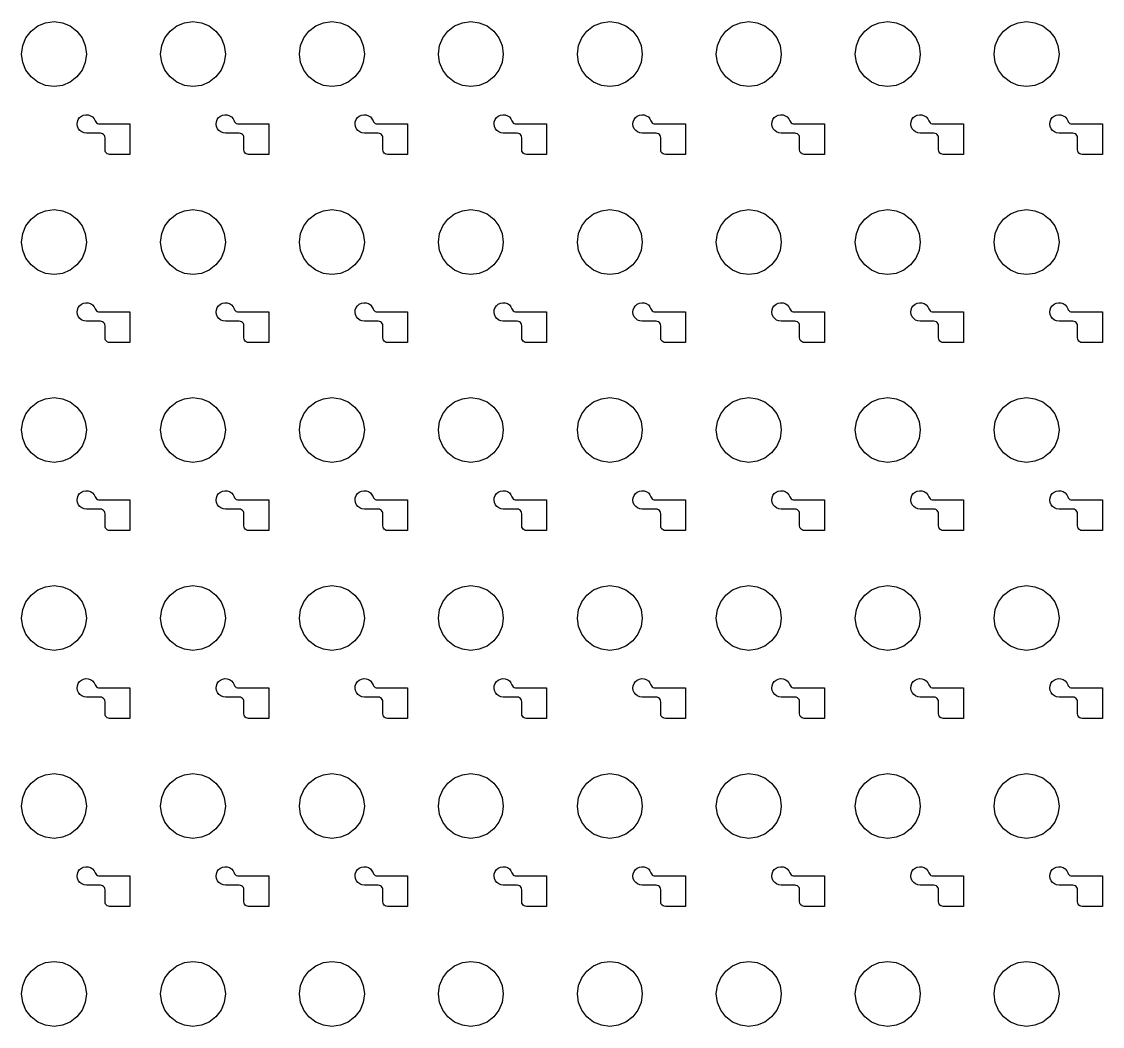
# Model space of a CAD drawing. Extents: x 11 to 212, y 11 to 212.
# Drawn here: x 79.91 to 93.63, y 97.89 to 110.65 of the extents above; entities that cross this region are included whole.
import ezdxf

# ---------------------------------------------------------------- set-up
doc = ezdxf.new("R2010")
doc.units = 0
doc.layers.add('C3', color=7, linetype='continuous')

msp = doc.modelspace()

# ---------------------------------------------------------------- linework, layer by layer
at = {"layer": 'C3'}
for points in [[(80.729, 110.241), (80.715, 110.135), (80.674, 110.035), (80.609, 109.95), (80.524, 109.885), (80.424, 109.843), (80.318, 109.829), (80.211, 109.843), (80.112, 109.885), (80.026, 109.95), (79.961, 110.035), (79.92, 110.135), (79.906, 110.241), (79.92, 110.348), (79.961, 110.447), (80.026, 110.532), (80.112, 110.598), (80.211, 110.639), (80.318, 110.653), (80.424, 110.639), (80.524, 110.598), (80.609, 110.532), (80.674, 110.447), (80.715, 110.348)], [(82.494, 110.241), (82.48, 110.135), (82.439, 110.035), (82.374, 109.95), (82.288, 109.885), (82.189, 109.843), (82.082, 109.829), (81.976, 109.843), (81.876, 109.885), (81.791, 109.95), (81.726, 110.035), (81.685, 110.135), (81.671, 110.241), (81.685, 110.348), (81.726, 110.447), (81.791, 110.532), (81.876, 110.598), (81.976, 110.639), (82.082, 110.653), (82.189, 110.639), (82.288, 110.598), (82.374, 110.532), (82.439, 110.447), (82.48, 110.348)], [(84.259, 110.241), (84.245, 110.135), (84.204, 110.035), (84.138, 109.95), (84.053, 109.885), (83.954, 109.843), (83.847, 109.829), (83.74, 109.843), (83.641, 109.885), (83.556, 109.95), (83.49, 110.035), (83.449, 110.135), (83.435, 110.241), (83.449, 110.348), (83.49, 110.447), (83.556, 110.532), (83.641, 110.598), (83.74, 110.639), (83.847, 110.653), (83.954, 110.639), (84.053, 110.598), (84.138, 110.532), (84.204, 110.447), (84.245, 110.348)], [(86.024, 110.241), (86.009, 110.135), (85.968, 110.035), (85.903, 109.95), (85.818, 109.885), (85.718, 109.843), (85.612, 109.829), (85.505, 109.843), (85.406, 109.885), (85.321, 109.95), (85.255, 110.035), (85.214, 110.135), (85.2, 110.241), (85.214, 110.348), (85.255, 110.447), (85.321, 110.532), (85.406, 110.598), (85.505, 110.639), (85.612, 110.653), (85.718, 110.639), (85.818, 110.598), (85.903, 110.532), (85.968, 110.447), (86.009, 110.348)], [(87.788, 110.241), (87.774, 110.135), (87.733, 110.035), (87.668, 109.95), (87.582, 109.885), (87.483, 109.843), (87.376, 109.829), (87.27, 109.843), (87.171, 109.885), (87.085, 109.95), (87.02, 110.035), (86.979, 110.135), (86.965, 110.241), (86.979, 110.348), (87.02, 110.447), (87.085, 110.532), (87.171, 110.598), (87.27, 110.639), (87.376, 110.653), (87.483, 110.639), (87.582, 110.598), (87.668, 110.532), (87.733, 110.447), (87.774, 110.348)], [(89.553, 110.241), (89.539, 110.135), (89.498, 110.035), (89.432, 109.95), (89.347, 109.885), (89.248, 109.843), (89.141, 109.829), (89.035, 109.843), (88.935, 109.885), (88.85, 109.95), (88.785, 110.035), (88.743, 110.135), (88.729, 110.241), (88.743, 110.348), (88.785, 110.447), (88.85, 110.532), (88.935, 110.598), (89.035, 110.639), (89.141, 110.653), (89.248, 110.639), (89.347, 110.598), (89.432, 110.532), (89.498, 110.447), (89.539, 110.348)], [(91.318, 110.241), (91.304, 110.135), (91.262, 110.035), (91.197, 109.95), (91.112, 109.885), (91.012, 109.843), (90.906, 109.829), (90.799, 109.843), (90.7, 109.885), (90.615, 109.95), (90.549, 110.035), (90.508, 110.135), (90.494, 110.241), (90.508, 110.348), (90.549, 110.447), (90.615, 110.532), (90.7, 110.598), (90.799, 110.639), (90.906, 110.653), (91.012, 110.639), (91.112, 110.598), (91.197, 110.532), (91.262, 110.447), (91.304, 110.348)], [(93.082, 110.241), (93.068, 110.135), (93.027, 110.035), (92.962, 109.95), (92.876, 109.885), (92.777, 109.843), (92.671, 109.829), (92.564, 109.843), (92.465, 109.885), (92.379, 109.95), (92.314, 110.035), (92.273, 110.135), (92.259, 110.241), (92.273, 110.348), (92.314, 110.447), (92.379, 110.532), (92.465, 110.598), (92.564, 110.639), (92.671, 110.653), (92.777, 110.639), (92.876, 110.598), (92.962, 110.532), (93.027, 110.447), (93.068, 110.348)], [(81.024, 108.965), (81.008, 108.967), (80.994, 108.973), (80.982, 108.982), (80.973, 108.994), (80.967, 109.008), (80.965, 109.024), (80.965, 109.176), (80.963, 109.192), (80.957, 109.206), (80.947, 109.218), (80.935, 109.227), (80.921, 109.233), (80.906, 109.235), (80.729, 109.235), (80.699, 109.239), (80.672, 109.251), (80.647, 109.269), (80.629, 109.292), (80.617, 109.32), (80.612, 109.35), (80.615, 109.38), (80.625, 109.408), (80.643, 109.433), (80.666, 109.452), (80.693, 109.465), (80.723, 109.47), (80.753, 109.468), (80.782, 109.458), (80.807, 109.442), (80.827, 109.419), (80.84, 109.392), (80.847, 109.379), (80.856, 109.368), (80.868, 109.36), (80.881, 109.355), (80.896, 109.353), (81.28, 109.353), (81.28, 108.965)], [(82.788, 108.965), (82.773, 108.967), (82.759, 108.973), (82.747, 108.982), (82.737, 108.994), (82.731, 109.008), (82.729, 109.024), (82.729, 109.176), (82.727, 109.192), (82.722, 109.206), (82.712, 109.218), (82.7, 109.227), (82.686, 109.233), (82.671, 109.235), (82.494, 109.235), (82.464, 109.239), (82.436, 109.251), (82.412, 109.269), (82.393, 109.292), (82.381, 109.32), (82.377, 109.35), (82.38, 109.38), (82.39, 109.408), (82.408, 109.433), (82.431, 109.452), (82.458, 109.465), (82.488, 109.47), (82.518, 109.468), (82.546, 109.458), (82.571, 109.442), (82.591, 109.419), (82.605, 109.392), (82.611, 109.379), (82.621, 109.368), (82.633, 109.36), (82.646, 109.355), (82.66, 109.353), (83.045, 109.353), (83.045, 108.965)], [(84.553, 108.965), (84.538, 108.967), (84.524, 108.973), (84.511, 108.982), (84.502, 108.994), (84.496, 109.008), (84.494, 109.024), (84.494, 109.176), (84.492, 109.192), (84.486, 109.206), (84.477, 109.218), (84.465, 109.227), (84.451, 109.233), (84.435, 109.235), (84.259, 109.235), (84.229, 109.239), (84.201, 109.251), (84.177, 109.269), (84.158, 109.292), (84.146, 109.32), (84.141, 109.35), (84.144, 109.38), (84.155, 109.408), (84.172, 109.433), (84.195, 109.452), (84.223, 109.465), (84.252, 109.47), (84.282, 109.468), (84.311, 109.458), (84.336, 109.442), (84.356, 109.419), (84.37, 109.392), (84.376, 109.379), (84.386, 109.368), (84.397, 109.36), (84.411, 109.355), (84.425, 109.353), (84.809, 109.353), (84.809, 108.965)], [(86.318, 108.965), (86.302, 108.967), (86.288, 108.973), (86.276, 108.982), (86.267, 108.994), (86.261, 109.008), (86.259, 109.024), (86.259, 109.176), (86.257, 109.192), (86.251, 109.206), (86.242, 109.218), (86.229, 109.227), (86.215, 109.233), (86.2, 109.235), (86.024, 109.235), (85.994, 109.239), (85.966, 109.251), (85.941, 109.269), (85.923, 109.292), (85.911, 109.32), (85.906, 109.35), (85.909, 109.38), (85.92, 109.408), (85.937, 109.433), (85.96, 109.452), (85.987, 109.465), (86.017, 109.47), (86.047, 109.468), (86.076, 109.458), (86.101, 109.442), (86.121, 109.419), (86.134, 109.392), (86.141, 109.379), (86.15, 109.368), (86.162, 109.36), (86.176, 109.355), (86.19, 109.353), (86.574, 109.353), (86.574, 108.965)], [(88.082, 108.965), (88.067, 108.967), (88.053, 108.973), (88.041, 108.982), (88.031, 108.994), (88.026, 109.008), (88.024, 109.024), (88.024, 109.176), (88.022, 109.192), (88.016, 109.206), (88.006, 109.218), (87.994, 109.227), (87.98, 109.233), (87.965, 109.235), (87.788, 109.235), (87.758, 109.239), (87.73, 109.251), (87.706, 109.269), (87.687, 109.292), (87.675, 109.32), (87.671, 109.35), (87.674, 109.38), (87.684, 109.408), (87.702, 109.433), (87.725, 109.452), (87.752, 109.465), (87.782, 109.47), (87.812, 109.468), (87.84, 109.458), (87.866, 109.442), (87.886, 109.419), (87.899, 109.392), (87.906, 109.379), (87.915, 109.368), (87.927, 109.36), (87.94, 109.355), (87.955, 109.353), (88.339, 109.353), (88.339, 108.965)], [(89.847, 108.965), (89.832, 108.967), (89.818, 108.973), (89.805, 108.982), (89.796, 108.994), (89.79, 109.008), (89.788, 109.024), (89.788, 109.176), (89.786, 109.192), (89.78, 109.206), (89.771, 109.218), (89.759, 109.227), (89.745, 109.233), (89.729, 109.235), (89.553, 109.235), (89.523, 109.239), (89.495, 109.251), (89.471, 109.269), (89.452, 109.292), (89.44, 109.32), (89.435, 109.35), (89.438, 109.38), (89.449, 109.408), (89.466, 109.433), (89.49, 109.452), (89.517, 109.465), (89.546, 109.47), (89.577, 109.468), (89.605, 109.458), (89.63, 109.442), (89.65, 109.419), (89.664, 109.392), (89.67, 109.379), (89.68, 109.368), (89.692, 109.36), (89.705, 109.355), (89.719, 109.353), (90.104, 109.353), (90.104, 108.965)], [(91.612, 108.965), (91.597, 108.967), (91.582, 108.973), (91.57, 108.982), (91.561, 108.994), (91.555, 109.008), (91.553, 109.024), (91.553, 109.176), (91.551, 109.192), (91.545, 109.206), (91.536, 109.218), (91.524, 109.227), (91.509, 109.233), (91.494, 109.235), (91.318, 109.235), (91.288, 109.239), (91.26, 109.251), (91.236, 109.269), (91.217, 109.292), (91.205, 109.32), (91.2, 109.35), (91.203, 109.38), (91.214, 109.408), (91.231, 109.433), (91.254, 109.452), (91.282, 109.465), (91.311, 109.47), (91.341, 109.468), (91.37, 109.458), (91.395, 109.442), (91.415, 109.419), (91.429, 109.392), (91.435, 109.379), (91.444, 109.368), (91.456, 109.36), (91.47, 109.355), (91.484, 109.353), (91.868, 109.353), (91.868, 108.965)], [(93.376, 108.965), (93.361, 108.967), (93.347, 108.973), (93.335, 108.982), (93.326, 108.994), (93.32, 109.008), (93.318, 109.024), (93.318, 109.176), (93.316, 109.192), (93.31, 109.206), (93.3, 109.218), (93.288, 109.227), (93.274, 109.233), (93.259, 109.235), (93.082, 109.235), (93.052, 109.239), (93.024, 109.251), (93, 109.269), (92.982, 109.292), (92.969, 109.32), (92.965, 109.35), (92.968, 109.38), (92.978, 109.408), (92.996, 109.433), (93.019, 109.452), (93.046, 109.465), (93.076, 109.47), (93.106, 109.468), (93.135, 109.458), (93.16, 109.442), (93.18, 109.419), (93.193, 109.392), (93.2, 109.379), (93.209, 109.368), (93.221, 109.36), (93.234, 109.355), (93.249, 109.353), (93.633, 109.353), (93.633, 108.965)], [(80.729, 107.853), (80.715, 107.746), (80.674, 107.647), (80.609, 107.562), (80.524, 107.496), (80.424, 107.455), (80.318, 107.441), (80.211, 107.455), (80.112, 107.496), (80.026, 107.562), (79.961, 107.647), (79.92, 107.746), (79.906, 107.853), (79.92, 107.96), (79.961, 108.059), (80.026, 108.144), (80.112, 108.21), (80.211, 108.251), (80.318, 108.265), (80.424, 108.251), (80.524, 108.21), (80.609, 108.144), (80.674, 108.059), (80.715, 107.96)], [(82.494, 107.853), (82.48, 107.746), (82.439, 107.647), (82.374, 107.562), (82.288, 107.496), (82.189, 107.455), (82.082, 107.441), (81.976, 107.455), (81.876, 107.496), (81.791, 107.562), (81.726, 107.647), (81.685, 107.746), (81.671, 107.853), (81.685, 107.96), (81.726, 108.059), (81.791, 108.144), (81.876, 108.21), (81.976, 108.251), (82.082, 108.265), (82.189, 108.251), (82.288, 108.21), (82.374, 108.144), (82.439, 108.059), (82.48, 107.96)], [(84.259, 107.853), (84.245, 107.746), (84.204, 107.647), (84.138, 107.562), (84.053, 107.496), (83.954, 107.455), (83.847, 107.441), (83.74, 107.455), (83.641, 107.496), (83.556, 107.562), (83.49, 107.647), (83.449, 107.746), (83.435, 107.853), (83.449, 107.96), (83.49, 108.059), (83.556, 108.144), (83.641, 108.21), (83.74, 108.251), (83.847, 108.265), (83.954, 108.251), (84.053, 108.21), (84.138, 108.144), (84.204, 108.059), (84.245, 107.96)], [(86.024, 107.853), (86.009, 107.746), (85.968, 107.647), (85.903, 107.562), (85.818, 107.496), (85.718, 107.455), (85.612, 107.441), (85.505, 107.455), (85.406, 107.496), (85.321, 107.562), (85.255, 107.647), (85.214, 107.746), (85.2, 107.853), (85.214, 107.96), (85.255, 108.059), (85.321, 108.144), (85.406, 108.21), (85.505, 108.251), (85.612, 108.265), (85.718, 108.251), (85.818, 108.21), (85.903, 108.144), (85.968, 108.059), (86.009, 107.96)], [(87.788, 107.853), (87.774, 107.746), (87.733, 107.647), (87.668, 107.562), (87.582, 107.496), (87.483, 107.455), (87.376, 107.441), (87.27, 107.455), (87.171, 107.496), (87.085, 107.562), (87.02, 107.647), (86.979, 107.746), (86.965, 107.853), (86.979, 107.96), (87.02, 108.059), (87.085, 108.144), (87.171, 108.21), (87.27, 108.251), (87.376, 108.265), (87.483, 108.251), (87.582, 108.21), (87.668, 108.144), (87.733, 108.059), (87.774, 107.96)], [(89.553, 107.853), (89.539, 107.746), (89.498, 107.647), (89.432, 107.562), (89.347, 107.496), (89.248, 107.455), (89.141, 107.441), (89.035, 107.455), (88.935, 107.496), (88.85, 107.562), (88.785, 107.647), (88.743, 107.746), (88.729, 107.853), (88.743, 107.96), (88.785, 108.059), (88.85, 108.144), (88.935, 108.21), (89.035, 108.251), (89.141, 108.265), (89.248, 108.251), (89.347, 108.21), (89.432, 108.144), (89.498, 108.059), (89.539, 107.96)], [(91.318, 107.853), (91.304, 107.746), (91.262, 107.647), (91.197, 107.562), (91.112, 107.496), (91.012, 107.455), (90.906, 107.441), (90.799, 107.455), (90.7, 107.496), (90.615, 107.562), (90.549, 107.647), (90.508, 107.746), (90.494, 107.853), (90.508, 107.96), (90.549, 108.059), (90.615, 108.144), (90.7, 108.21), (90.799, 108.251), (90.906, 108.265), (91.012, 108.251), (91.112, 108.21), (91.197, 108.144), (91.262, 108.059), (91.304, 107.96)], [(93.082, 107.853), (93.068, 107.746), (93.027, 107.647), (92.962, 107.562), (92.876, 107.496), (92.777, 107.455), (92.671, 107.441), (92.564, 107.455), (92.465, 107.496), (92.379, 107.562), (92.314, 107.647), (92.273, 107.746), (92.259, 107.853), (92.273, 107.96), (92.314, 108.059), (92.379, 108.144), (92.465, 108.21), (92.564, 108.251), (92.671, 108.265), (92.777, 108.251), (92.876, 108.21), (92.962, 108.144), (93.027, 108.059), (93.068, 107.96)], [(81.024, 106.576), (81.008, 106.578), (80.994, 106.584), (80.982, 106.594), (80.973, 106.606), (80.967, 106.62), (80.965, 106.635), (80.965, 106.788), (80.963, 106.803), (80.957, 106.818), (80.947, 106.83), (80.935, 106.839), (80.921, 106.845), (80.906, 106.847), (80.729, 106.847), (80.699, 106.851), (80.672, 106.862), (80.647, 106.88), (80.629, 106.904), (80.617, 106.932), (80.612, 106.961), (80.615, 106.991), (80.625, 107.02), (80.643, 107.044), (80.666, 107.064), (80.693, 107.077), (80.723, 107.082), (80.753, 107.08), (80.782, 107.07), (80.807, 107.053), (80.827, 107.031), (80.84, 107.004), (80.847, 106.991), (80.856, 106.98), (80.868, 106.972), (80.881, 106.966), (80.896, 106.965), (81.28, 106.965), (81.28, 106.576)], [(82.788, 106.576), (82.773, 106.578), (82.759, 106.584), (82.747, 106.594), (82.737, 106.606), (82.731, 106.62), (82.729, 106.635), (82.729, 106.788), (82.727, 106.803), (82.722, 106.818), (82.712, 106.83), (82.7, 106.839), (82.686, 106.845), (82.671, 106.847), (82.494, 106.847), (82.464, 106.851), (82.436, 106.862), (82.412, 106.88), (82.393, 106.904), (82.381, 106.932), (82.377, 106.961), (82.38, 106.991), (82.39, 107.02), (82.408, 107.044), (82.431, 107.064), (82.458, 107.077), (82.488, 107.082), (82.518, 107.08), (82.546, 107.07), (82.571, 107.053), (82.591, 107.031), (82.605, 107.004), (82.611, 106.991), (82.621, 106.98), (82.633, 106.972), (82.646, 106.966), (82.66, 106.965), (83.045, 106.965), (83.045, 106.576)], [(84.553, 106.576), (84.538, 106.578), (84.524, 106.584), (84.511, 106.594), (84.502, 106.606), (84.496, 106.62), (84.494, 106.635), (84.494, 106.788), (84.492, 106.803), (84.486, 106.818), (84.477, 106.83), (84.465, 106.839), (84.451, 106.845), (84.435, 106.847), (84.259, 106.847), (84.229, 106.851), (84.201, 106.862), (84.177, 106.88), (84.158, 106.904), (84.146, 106.932), (84.141, 106.961), (84.144, 106.991), (84.155, 107.02), (84.172, 107.044), (84.195, 107.064), (84.223, 107.077), (84.252, 107.082), (84.282, 107.08), (84.311, 107.07), (84.336, 107.053), (84.356, 107.031), (84.37, 107.004), (84.376, 106.991), (84.386, 106.98), (84.397, 106.972), (84.411, 106.966), (84.425, 106.965), (84.809, 106.965), (84.809, 106.576)], [(86.318, 106.576), (86.302, 106.578), (86.288, 106.584), (86.276, 106.594), (86.267, 106.606), (86.261, 106.62), (86.259, 106.635), (86.259, 106.788), (86.257, 106.803), (86.251, 106.818), (86.242, 106.83), (86.229, 106.839), (86.215, 106.845), (86.2, 106.847), (86.024, 106.847), (85.994, 106.851), (85.966, 106.862), (85.941, 106.88), (85.923, 106.904), (85.911, 106.932), (85.906, 106.961), (85.909, 106.991), (85.92, 107.02), (85.937, 107.044), (85.96, 107.064), (85.987, 107.077), (86.017, 107.082), (86.047, 107.08), (86.076, 107.07), (86.101, 107.053), (86.121, 107.031), (86.134, 107.004), (86.141, 106.991), (86.15, 106.98), (86.162, 106.972), (86.176, 106.966), (86.19, 106.965), (86.574, 106.965), (86.574, 106.576)], [(88.082, 106.576), (88.067, 106.578), (88.053, 106.584), (88.041, 106.594), (88.031, 106.606), (88.026, 106.62), (88.024, 106.635), (88.024, 106.788), (88.022, 106.803), (88.016, 106.818), (88.006, 106.83), (87.994, 106.839), (87.98, 106.845), (87.965, 106.847), (87.788, 106.847), (87.758, 106.851), (87.73, 106.862), (87.706, 106.88), (87.687, 106.904), (87.675, 106.932), (87.671, 106.961), (87.674, 106.991), (87.684, 107.02), (87.702, 107.044), (87.725, 107.064), (87.752, 107.077), (87.782, 107.082), (87.812, 107.08), (87.84, 107.07), (87.866, 107.053), (87.886, 107.031), (87.899, 107.004), (87.906, 106.991), (87.915, 106.98), (87.927, 106.972), (87.94, 106.966), (87.955, 106.965), (88.339, 106.965), (88.339, 106.576)], [(89.847, 106.576), (89.832, 106.578), (89.818, 106.584), (89.805, 106.594), (89.796, 106.606), (89.79, 106.62), (89.788, 106.635), (89.788, 106.788), (89.786, 106.803), (89.78, 106.818), (89.771, 106.83), (89.759, 106.839), (89.745, 106.845), (89.729, 106.847), (89.553, 106.847), (89.523, 106.851), (89.495, 106.862), (89.471, 106.88), (89.452, 106.904), (89.44, 106.932), (89.435, 106.961), (89.438, 106.991), (89.449, 107.02), (89.466, 107.044), (89.49, 107.064), (89.517, 107.077), (89.546, 107.082), (89.577, 107.08), (89.605, 107.07), (89.63, 107.053), (89.65, 107.031), (89.664, 107.004), (89.67, 106.991), (89.68, 106.98), (89.692, 106.972), (89.705, 106.966), (89.719, 106.965), (90.104, 106.965), (90.104, 106.576)], [(91.612, 106.576), (91.597, 106.578), (91.582, 106.584), (91.57, 106.594), (91.561, 106.606), (91.555, 106.62), (91.553, 106.635), (91.553, 106.788), (91.551, 106.803), (91.545, 106.818), (91.536, 106.83), (91.524, 106.839), (91.509, 106.845), (91.494, 106.847), (91.318, 106.847), (91.288, 106.851), (91.26, 106.862), (91.236, 106.88), (91.217, 106.904), (91.205, 106.932), (91.2, 106.961), (91.203, 106.991), (91.214, 107.02), (91.231, 107.044), (91.254, 107.064), (91.282, 107.077), (91.311, 107.082), (91.341, 107.08), (91.37, 107.07), (91.395, 107.053), (91.415, 107.031), (91.429, 107.004), (91.435, 106.991), (91.444, 106.98), (91.456, 106.972), (91.47, 106.966), (91.484, 106.965), (91.868, 106.965), (91.868, 106.576)], [(93.376, 106.576), (93.361, 106.578), (93.347, 106.584), (93.335, 106.594), (93.326, 106.606), (93.32, 106.62), (93.318, 106.635), (93.318, 106.788), (93.316, 106.803), (93.31, 106.818), (93.3, 106.83), (93.288, 106.839), (93.274, 106.845), (93.259, 106.847), (93.082, 106.847), (93.052, 106.851), (93.024, 106.862), (93, 106.88), (92.982, 106.904), (92.969, 106.932), (92.965, 106.961), (92.968, 106.991), (92.978, 107.02), (92.996, 107.044), (93.019, 107.064), (93.046, 107.077), (93.076, 107.082), (93.106, 107.08), (93.135, 107.07), (93.16, 107.053), (93.18, 107.031), (93.193, 107.004), (93.2, 106.991), (93.209, 106.98), (93.221, 106.972), (93.234, 106.966), (93.249, 106.965), (93.633, 106.965), (93.633, 106.576)], [(80.729, 105.465), (80.715, 105.358), (80.674, 105.259), (80.609, 105.174), (80.524, 105.108), (80.424, 105.067), (80.318, 105.053), (80.211, 105.067), (80.112, 105.108), (80.026, 105.174), (79.961, 105.259), (79.92, 105.358), (79.906, 105.465), (79.92, 105.571), (79.961, 105.671), (80.026, 105.756), (80.112, 105.821), (80.211, 105.862), (80.318, 105.876), (80.424, 105.862), (80.524, 105.821), (80.609, 105.756), (80.674, 105.671), (80.715, 105.571)], [(82.494, 105.465), (82.48, 105.358), (82.439, 105.259), (82.374, 105.174), (82.288, 105.108), (82.189, 105.067), (82.082, 105.053), (81.976, 105.067), (81.876, 105.108), (81.791, 105.174), (81.726, 105.259), (81.685, 105.358), (81.671, 105.465), (81.685, 105.571), (81.726, 105.671), (81.791, 105.756), (81.876, 105.821), (81.976, 105.862), (82.082, 105.876), (82.189, 105.862), (82.288, 105.821), (82.374, 105.756), (82.439, 105.671), (82.48, 105.571)], [(84.259, 105.465), (84.245, 105.358), (84.204, 105.259), (84.138, 105.174), (84.053, 105.108), (83.954, 105.067), (83.847, 105.053), (83.74, 105.067), (83.641, 105.108), (83.556, 105.174), (83.49, 105.259), (83.449, 105.358), (83.435, 105.465), (83.449, 105.571), (83.49, 105.671), (83.556, 105.756), (83.641, 105.821), (83.74, 105.862), (83.847, 105.876), (83.954, 105.862), (84.053, 105.821), (84.138, 105.756), (84.204, 105.671), (84.245, 105.571)], [(86.024, 105.465), (86.009, 105.358), (85.968, 105.259), (85.903, 105.174), (85.818, 105.108), (85.718, 105.067), (85.612, 105.053), (85.505, 105.067), (85.406, 105.108), (85.321, 105.174), (85.255, 105.259), (85.214, 105.358), (85.2, 105.465), (85.214, 105.571), (85.255, 105.671), (85.321, 105.756), (85.406, 105.821), (85.505, 105.862), (85.612, 105.876), (85.718, 105.862), (85.818, 105.821), (85.903, 105.756), (85.968, 105.671), (86.009, 105.571)], [(87.788, 105.465), (87.774, 105.358), (87.733, 105.259), (87.668, 105.174), (87.582, 105.108), (87.483, 105.067), (87.376, 105.053), (87.27, 105.067), (87.171, 105.108), (87.085, 105.174), (87.02, 105.259), (86.979, 105.358), (86.965, 105.465), (86.979, 105.571), (87.02, 105.671), (87.085, 105.756), (87.171, 105.821), (87.27, 105.862), (87.376, 105.876), (87.483, 105.862), (87.582, 105.821), (87.668, 105.756), (87.733, 105.671), (87.774, 105.571)], [(89.553, 105.465), (89.539, 105.358), (89.498, 105.259), (89.432, 105.174), (89.347, 105.108), (89.248, 105.067), (89.141, 105.053), (89.035, 105.067), (88.935, 105.108), (88.85, 105.174), (88.785, 105.259), (88.743, 105.358), (88.729, 105.465), (88.743, 105.571), (88.785, 105.671), (88.85, 105.756), (88.935, 105.821), (89.035, 105.862), (89.141, 105.876), (89.248, 105.862), (89.347, 105.821), (89.432, 105.756), (89.498, 105.671), (89.539, 105.571)], [(91.318, 105.465), (91.304, 105.358), (91.262, 105.259), (91.197, 105.174), (91.112, 105.108), (91.012, 105.067), (90.906, 105.053), (90.799, 105.067), (90.7, 105.108), (90.615, 105.174), (90.549, 105.259), (90.508, 105.358), (90.494, 105.465), (90.508, 105.571), (90.549, 105.671), (90.615, 105.756), (90.7, 105.821), (90.799, 105.862), (90.906, 105.876), (91.012, 105.862), (91.112, 105.821), (91.197, 105.756), (91.262, 105.671), (91.304, 105.571)], [(93.082, 105.465), (93.068, 105.358), (93.027, 105.259), (92.962, 105.174), (92.876, 105.108), (92.777, 105.067), (92.671, 105.053), (92.564, 105.067), (92.465, 105.108), (92.379, 105.174), (92.314, 105.259), (92.273, 105.358), (92.259, 105.465), (92.273, 105.571), (92.314, 105.671), (92.379, 105.756), (92.465, 105.821), (92.564, 105.862), (92.671, 105.876), (92.777, 105.862), (92.876, 105.821), (92.962, 105.756), (93.027, 105.671), (93.068, 105.571)], [(81.024, 104.188), (81.008, 104.19), (80.994, 104.196), (80.982, 104.205), (80.973, 104.218), (80.967, 104.232), (80.965, 104.247), (80.965, 104.4), (80.963, 104.415), (80.957, 104.429), (80.947, 104.442), (80.935, 104.451), (80.921, 104.457), (80.906, 104.459), (80.729, 104.459), (80.699, 104.463), (80.672, 104.474), (80.647, 104.492), (80.629, 104.516), (80.617, 104.543), (80.612, 104.573), (80.615, 104.603), (80.625, 104.632), (80.643, 104.656), (80.666, 104.676), (80.693, 104.688), (80.723, 104.694), (80.753, 104.692), (80.782, 104.682), (80.807, 104.665), (80.827, 104.643), (80.84, 104.616), (80.847, 104.603), (80.856, 104.592), (80.868, 104.583), (80.881, 104.578), (80.896, 104.576), (81.28, 104.576), (81.28, 104.188)], [(82.788, 104.188), (82.773, 104.19), (82.759, 104.196), (82.747, 104.205), (82.737, 104.218), (82.731, 104.232), (82.729, 104.247), (82.729, 104.4), (82.727, 104.415), (82.722, 104.429), (82.712, 104.442), (82.7, 104.451), (82.686, 104.457), (82.671, 104.459), (82.494, 104.459), (82.464, 104.463), (82.436, 104.474), (82.412, 104.492), (82.393, 104.516), (82.381, 104.543), (82.377, 104.573), (82.38, 104.603), (82.39, 104.632), (82.408, 104.656), (82.431, 104.676), (82.458, 104.688), (82.488, 104.694), (82.518, 104.692), (82.546, 104.682), (82.571, 104.665), (82.591, 104.643), (82.605, 104.616), (82.611, 104.603), (82.621, 104.592), (82.633, 104.583), (82.646, 104.578), (82.66, 104.576), (83.045, 104.576), (83.045, 104.188)], [(84.553, 104.188), (84.538, 104.19), (84.524, 104.196), (84.511, 104.205), (84.502, 104.218), (84.496, 104.232), (84.494, 104.247), (84.494, 104.4), (84.492, 104.415), (84.486, 104.429), (84.477, 104.442), (84.465, 104.451), (84.451, 104.457), (84.435, 104.459), (84.259, 104.459), (84.229, 104.463), (84.201, 104.474), (84.177, 104.492), (84.158, 104.516), (84.146, 104.543), (84.141, 104.573), (84.144, 104.603), (84.155, 104.632), (84.172, 104.656), (84.195, 104.676), (84.223, 104.688), (84.252, 104.694), (84.282, 104.692), (84.311, 104.682), (84.336, 104.665), (84.356, 104.643), (84.37, 104.616), (84.376, 104.603), (84.386, 104.592), (84.397, 104.583), (84.411, 104.578), (84.425, 104.576), (84.809, 104.576), (84.809, 104.188)], [(86.318, 104.188), (86.302, 104.19), (86.288, 104.196), (86.276, 104.205), (86.267, 104.218), (86.261, 104.232), (86.259, 104.247), (86.259, 104.4), (86.257, 104.415), (86.251, 104.429), (86.242, 104.442), (86.229, 104.451), (86.215, 104.457), (86.2, 104.459), (86.024, 104.459), (85.994, 104.463), (85.966, 104.474), (85.941, 104.492), (85.923, 104.516), (85.911, 104.543), (85.906, 104.573), (85.909, 104.603), (85.92, 104.632), (85.937, 104.656), (85.96, 104.676), (85.987, 104.688), (86.017, 104.694), (86.047, 104.692), (86.076, 104.682), (86.101, 104.665), (86.121, 104.643), (86.134, 104.616), (86.141, 104.603), (86.15, 104.592), (86.162, 104.583), (86.176, 104.578), (86.19, 104.576), (86.574, 104.576), (86.574, 104.188)], [(88.082, 104.188), (88.067, 104.19), (88.053, 104.196), (88.041, 104.205), (88.031, 104.218), (88.026, 104.232), (88.024, 104.247), (88.024, 104.4), (88.022, 104.415), (88.016, 104.429), (88.006, 104.442), (87.994, 104.451), (87.98, 104.457), (87.965, 104.459), (87.788, 104.459), (87.758, 104.463), (87.73, 104.474), (87.706, 104.492), (87.687, 104.516), (87.675, 104.543), (87.671, 104.573), (87.674, 104.603), (87.684, 104.632), (87.702, 104.656), (87.725, 104.676), (87.752, 104.688), (87.782, 104.694), (87.812, 104.692), (87.84, 104.682), (87.866, 104.665), (87.886, 104.643), (87.899, 104.616), (87.906, 104.603), (87.915, 104.592), (87.927, 104.583), (87.94, 104.578), (87.955, 104.576), (88.339, 104.576), (88.339, 104.188)], [(89.847, 104.188), (89.832, 104.19), (89.818, 104.196), (89.805, 104.205), (89.796, 104.218), (89.79, 104.232), (89.788, 104.247), (89.788, 104.4), (89.786, 104.415), (89.78, 104.429), (89.771, 104.442), (89.759, 104.451), (89.745, 104.457), (89.729, 104.459), (89.553, 104.459), (89.523, 104.463), (89.495, 104.474), (89.471, 104.492), (89.452, 104.516), (89.44, 104.543), (89.435, 104.573), (89.438, 104.603), (89.449, 104.632), (89.466, 104.656), (89.49, 104.676), (89.517, 104.688), (89.546, 104.694), (89.577, 104.692), (89.605, 104.682), (89.63, 104.665), (89.65, 104.643), (89.664, 104.616), (89.67, 104.603), (89.68, 104.592), (89.692, 104.583), (89.705, 104.578), (89.719, 104.576), (90.104, 104.576), (90.104, 104.188)], [(91.612, 104.188), (91.597, 104.19), (91.582, 104.196), (91.57, 104.205), (91.561, 104.218), (91.555, 104.232), (91.553, 104.247), (91.553, 104.4), (91.551, 104.415), (91.545, 104.429), (91.536, 104.442), (91.524, 104.451), (91.509, 104.457), (91.494, 104.459), (91.318, 104.459), (91.288, 104.463), (91.26, 104.474), (91.236, 104.492), (91.217, 104.516), (91.205, 104.543), (91.2, 104.573), (91.203, 104.603), (91.214, 104.632), (91.231, 104.656), (91.254, 104.676), (91.282, 104.688), (91.311, 104.694), (91.341, 104.692), (91.37, 104.682), (91.395, 104.665), (91.415, 104.643), (91.429, 104.616), (91.435, 104.603), (91.444, 104.592), (91.456, 104.583), (91.47, 104.578), (91.484, 104.576), (91.868, 104.576), (91.868, 104.188)], [(93.376, 104.188), (93.361, 104.19), (93.347, 104.196), (93.335, 104.205), (93.326, 104.218), (93.32, 104.232), (93.318, 104.247), (93.318, 104.4), (93.316, 104.415), (93.31, 104.429), (93.3, 104.442), (93.288, 104.451), (93.274, 104.457), (93.259, 104.459), (93.082, 104.459), (93.052, 104.463), (93.024, 104.474), (93, 104.492), (92.982, 104.516), (92.969, 104.543), (92.965, 104.573), (92.968, 104.603), (92.978, 104.632), (92.996, 104.656), (93.019, 104.676), (93.046, 104.688), (93.076, 104.694), (93.106, 104.692), (93.135, 104.682), (93.16, 104.665), (93.18, 104.643), (93.193, 104.616), (93.2, 104.603), (93.209, 104.592), (93.221, 104.583), (93.234, 104.578), (93.249, 104.576), (93.633, 104.576), (93.633, 104.188)], [(80.729, 103.076), (80.715, 102.97), (80.674, 102.871), (80.609, 102.785), (80.524, 102.72), (80.424, 102.679), (80.318, 102.665), (80.211, 102.679), (80.112, 102.72), (80.026, 102.785), (79.961, 102.871), (79.92, 102.97), (79.906, 103.076), (79.92, 103.183), (79.961, 103.282), (80.026, 103.368), (80.112, 103.433), (80.211, 103.474), (80.318, 103.488), (80.424, 103.474), (80.524, 103.433), (80.609, 103.368), (80.674, 103.282), (80.715, 103.183)], [(82.494, 103.076), (82.48, 102.97), (82.439, 102.871), (82.374, 102.785), (82.288, 102.72), (82.189, 102.679), (82.082, 102.665), (81.976, 102.679), (81.876, 102.72), (81.791, 102.785), (81.726, 102.871), (81.685, 102.97), (81.671, 103.076), (81.685, 103.183), (81.726, 103.282), (81.791, 103.368), (81.876, 103.433), (81.976, 103.474), (82.082, 103.488), (82.189, 103.474), (82.288, 103.433), (82.374, 103.368), (82.439, 103.282), (82.48, 103.183)], [(84.259, 103.076), (84.245, 102.97), (84.204, 102.871), (84.138, 102.785), (84.053, 102.72), (83.954, 102.679), (83.847, 102.665), (83.74, 102.679), (83.641, 102.72), (83.556, 102.785), (83.49, 102.871), (83.449, 102.97), (83.435, 103.076), (83.449, 103.183), (83.49, 103.282), (83.556, 103.368), (83.641, 103.433), (83.74, 103.474), (83.847, 103.488), (83.954, 103.474), (84.053, 103.433), (84.138, 103.368), (84.204, 103.282), (84.245, 103.183)], [(86.024, 103.076), (86.009, 102.97), (85.968, 102.871), (85.903, 102.785), (85.818, 102.72), (85.718, 102.679), (85.612, 102.665), (85.505, 102.679), (85.406, 102.72), (85.321, 102.785), (85.255, 102.871), (85.214, 102.97), (85.2, 103.076), (85.214, 103.183), (85.255, 103.282), (85.321, 103.368), (85.406, 103.433), (85.505, 103.474), (85.612, 103.488), (85.718, 103.474), (85.818, 103.433), (85.903, 103.368), (85.968, 103.282), (86.009, 103.183)], [(87.788, 103.076), (87.774, 102.97), (87.733, 102.871), (87.668, 102.785), (87.582, 102.72), (87.483, 102.679), (87.376, 102.665), (87.27, 102.679), (87.171, 102.72), (87.085, 102.785), (87.02, 102.871), (86.979, 102.97), (86.965, 103.076), (86.979, 103.183), (87.02, 103.282), (87.085, 103.368), (87.171, 103.433), (87.27, 103.474), (87.376, 103.488), (87.483, 103.474), (87.582, 103.433), (87.668, 103.368), (87.733, 103.282), (87.774, 103.183)], [(89.553, 103.076), (89.539, 102.97), (89.498, 102.871), (89.432, 102.785), (89.347, 102.72), (89.248, 102.679), (89.141, 102.665), (89.035, 102.679), (88.935, 102.72), (88.85, 102.785), (88.785, 102.871), (88.743, 102.97), (88.729, 103.076), (88.743, 103.183), (88.785, 103.282), (88.85, 103.368), (88.935, 103.433), (89.035, 103.474), (89.141, 103.488), (89.248, 103.474), (89.347, 103.433), (89.432, 103.368), (89.498, 103.282), (89.539, 103.183)], [(91.318, 103.076), (91.304, 102.97), (91.262, 102.871), (91.197, 102.785), (91.112, 102.72), (91.012, 102.679), (90.906, 102.665), (90.799, 102.679), (90.7, 102.72), (90.615, 102.785), (90.549, 102.871), (90.508, 102.97), (90.494, 103.076), (90.508, 103.183), (90.549, 103.282), (90.615, 103.368), (90.7, 103.433), (90.799, 103.474), (90.906, 103.488), (91.012, 103.474), (91.112, 103.433), (91.197, 103.368), (91.262, 103.282), (91.304, 103.183)], [(93.082, 103.076), (93.068, 102.97), (93.027, 102.871), (92.962, 102.785), (92.876, 102.72), (92.777, 102.679), (92.671, 102.665), (92.564, 102.679), (92.465, 102.72), (92.379, 102.785), (92.314, 102.871), (92.273, 102.97), (92.259, 103.076), (92.273, 103.183), (92.314, 103.282), (92.379, 103.368), (92.465, 103.433), (92.564, 103.474), (92.671, 103.488), (92.777, 103.474), (92.876, 103.433), (92.962, 103.368), (93.027, 103.282), (93.068, 103.183)], [(81.024, 101.8), (81.008, 101.802), (80.994, 101.808), (80.982, 101.817), (80.973, 101.829), (80.967, 101.844), (80.965, 101.859), (80.965, 102.012), (80.963, 102.027), (80.957, 102.041), (80.947, 102.053), (80.935, 102.063), (80.921, 102.069), (80.906, 102.071), (80.729, 102.071), (80.699, 102.074), (80.672, 102.086), (80.647, 102.104), (80.629, 102.128), (80.617, 102.155), (80.612, 102.185), (80.615, 102.215), (80.625, 102.243), (80.643, 102.268), (80.666, 102.287), (80.693, 102.3), (80.723, 102.306), (80.753, 102.303), (80.782, 102.294), (80.807, 102.277), (80.827, 102.254), (80.84, 102.227), (80.847, 102.215), (80.856, 102.204), (80.868, 102.195), (80.881, 102.19), (80.896, 102.188), (81.28, 102.188), (81.28, 101.8)], [(82.788, 101.8), (82.773, 101.802), (82.759, 101.808), (82.747, 101.817), (82.737, 101.829), (82.731, 101.844), (82.729, 101.859), (82.729, 102.012), (82.727, 102.027), (82.722, 102.041), (82.712, 102.053), (82.7, 102.063), (82.686, 102.069), (82.671, 102.071), (82.494, 102.071), (82.464, 102.074), (82.436, 102.086), (82.412, 102.104), (82.393, 102.128), (82.381, 102.155), (82.377, 102.185), (82.38, 102.215), (82.39, 102.243), (82.408, 102.268), (82.431, 102.287), (82.458, 102.3), (82.488, 102.306), (82.518, 102.303), (82.546, 102.294), (82.571, 102.277), (82.591, 102.254), (82.605, 102.227), (82.611, 102.215), (82.621, 102.204), (82.633, 102.195), (82.646, 102.19), (82.66, 102.188), (83.045, 102.188), (83.045, 101.8)], [(84.553, 101.8), (84.538, 101.802), (84.524, 101.808), (84.511, 101.817), (84.502, 101.829), (84.496, 101.844), (84.494, 101.859), (84.494, 102.012), (84.492, 102.027), (84.486, 102.041), (84.477, 102.053), (84.465, 102.063), (84.451, 102.069), (84.435, 102.071), (84.259, 102.071), (84.229, 102.074), (84.201, 102.086), (84.177, 102.104), (84.158, 102.128), (84.146, 102.155), (84.141, 102.185), (84.144, 102.215), (84.155, 102.243), (84.172, 102.268), (84.195, 102.287), (84.223, 102.3), (84.252, 102.306), (84.282, 102.303), (84.311, 102.294), (84.336, 102.277), (84.356, 102.254), (84.37, 102.227), (84.376, 102.215), (84.386, 102.204), (84.397, 102.195), (84.411, 102.19), (84.425, 102.188), (84.809, 102.188), (84.809, 101.8)], [(86.318, 101.8), (86.302, 101.802), (86.288, 101.808), (86.276, 101.817), (86.267, 101.829), (86.261, 101.844), (86.259, 101.859), (86.259, 102.012), (86.257, 102.027), (86.251, 102.041), (86.242, 102.053), (86.229, 102.063), (86.215, 102.069), (86.2, 102.071), (86.024, 102.071), (85.994, 102.074), (85.966, 102.086), (85.941, 102.104), (85.923, 102.128), (85.911, 102.155), (85.906, 102.185), (85.909, 102.215), (85.92, 102.243), (85.937, 102.268), (85.96, 102.287), (85.987, 102.3), (86.017, 102.306), (86.047, 102.303), (86.076, 102.294), (86.101, 102.277), (86.121, 102.254), (86.134, 102.227), (86.141, 102.215), (86.15, 102.204), (86.162, 102.195), (86.176, 102.19), (86.19, 102.188), (86.574, 102.188), (86.574, 101.8)], [(88.082, 101.8), (88.067, 101.802), (88.053, 101.808), (88.041, 101.817), (88.031, 101.829), (88.026, 101.844), (88.024, 101.859), (88.024, 102.012), (88.022, 102.027), (88.016, 102.041), (88.006, 102.053), (87.994, 102.063), (87.98, 102.069), (87.965, 102.071), (87.788, 102.071), (87.758, 102.074), (87.73, 102.086), (87.706, 102.104), (87.687, 102.128), (87.675, 102.155), (87.671, 102.185), (87.674, 102.215), (87.684, 102.243), (87.702, 102.268), (87.725, 102.287), (87.752, 102.3), (87.782, 102.306), (87.812, 102.303), (87.84, 102.294), (87.866, 102.277), (87.886, 102.254), (87.899, 102.227), (87.906, 102.215), (87.915, 102.204), (87.927, 102.195), (87.94, 102.19), (87.955, 102.188), (88.339, 102.188), (88.339, 101.8)], [(89.847, 101.8), (89.832, 101.802), (89.818, 101.808), (89.805, 101.817), (89.796, 101.829), (89.79, 101.844), (89.788, 101.859), (89.788, 102.012), (89.786, 102.027), (89.78, 102.041), (89.771, 102.053), (89.759, 102.063), (89.745, 102.069), (89.729, 102.071), (89.553, 102.071), (89.523, 102.074), (89.495, 102.086), (89.471, 102.104), (89.452, 102.128), (89.44, 102.155), (89.435, 102.185), (89.438, 102.215), (89.449, 102.243), (89.466, 102.268), (89.49, 102.287), (89.517, 102.3), (89.546, 102.306), (89.577, 102.303), (89.605, 102.294), (89.63, 102.277), (89.65, 102.254), (89.664, 102.227), (89.67, 102.215), (89.68, 102.204), (89.692, 102.195), (89.705, 102.19), (89.719, 102.188), (90.104, 102.188), (90.104, 101.8)], [(91.612, 101.8), (91.597, 101.802), (91.582, 101.808), (91.57, 101.817), (91.561, 101.829), (91.555, 101.844), (91.553, 101.859), (91.553, 102.012), (91.551, 102.027), (91.545, 102.041), (91.536, 102.053), (91.524, 102.063), (91.509, 102.069), (91.494, 102.071), (91.318, 102.071), (91.288, 102.074), (91.26, 102.086), (91.236, 102.104), (91.217, 102.128), (91.205, 102.155), (91.2, 102.185), (91.203, 102.215), (91.214, 102.243), (91.231, 102.268), (91.254, 102.287), (91.282, 102.3), (91.311, 102.306), (91.341, 102.303), (91.37, 102.294), (91.395, 102.277), (91.415, 102.254), (91.429, 102.227), (91.435, 102.215), (91.444, 102.204), (91.456, 102.195), (91.47, 102.19), (91.484, 102.188), (91.868, 102.188), (91.868, 101.8)], [(93.376, 101.8), (93.361, 101.802), (93.347, 101.808), (93.335, 101.817), (93.326, 101.829), (93.32, 101.844), (93.318, 101.859), (93.318, 102.012), (93.316, 102.027), (93.31, 102.041), (93.3, 102.053), (93.288, 102.063), (93.274, 102.069), (93.259, 102.071), (93.082, 102.071), (93.052, 102.074), (93.024, 102.086), (93, 102.104), (92.982, 102.128), (92.969, 102.155), (92.965, 102.185), (92.968, 102.215), (92.978, 102.243), (92.996, 102.268), (93.019, 102.287), (93.046, 102.3), (93.076, 102.306), (93.106, 102.303), (93.135, 102.294), (93.16, 102.277), (93.18, 102.254), (93.193, 102.227), (93.2, 102.215), (93.209, 102.204), (93.221, 102.195), (93.234, 102.19), (93.249, 102.188), (93.633, 102.188), (93.633, 101.8)], [(80.729, 100.688), (80.715, 100.582), (80.674, 100.482), (80.609, 100.397), (80.524, 100.332), (80.424, 100.291), (80.318, 100.276), (80.211, 100.291), (80.112, 100.332), (80.026, 100.397), (79.961, 100.482), (79.92, 100.582), (79.906, 100.688), (79.92, 100.795), (79.961, 100.894), (80.026, 100.979), (80.112, 101.045), (80.211, 101.086), (80.318, 101.1), (80.424, 101.086), (80.524, 101.045), (80.609, 100.979), (80.674, 100.894), (80.715, 100.795)], [(82.494, 100.688), (82.48, 100.582), (82.439, 100.482), (82.374, 100.397), (82.288, 100.332), (82.189, 100.291), (82.082, 100.276), (81.976, 100.291), (81.876, 100.332), (81.791, 100.397), (81.726, 100.482), (81.685, 100.582), (81.671, 100.688), (81.685, 100.795), (81.726, 100.894), (81.791, 100.979), (81.876, 101.045), (81.976, 101.086), (82.082, 101.1), (82.189, 101.086), (82.288, 101.045), (82.374, 100.979), (82.439, 100.894), (82.48, 100.795)], [(84.259, 100.688), (84.245, 100.582), (84.204, 100.482), (84.138, 100.397), (84.053, 100.332), (83.954, 100.291), (83.847, 100.276), (83.74, 100.291), (83.641, 100.332), (83.556, 100.397), (83.49, 100.482), (83.449, 100.582), (83.435, 100.688), (83.449, 100.795), (83.49, 100.894), (83.556, 100.979), (83.641, 101.045), (83.74, 101.086), (83.847, 101.1), (83.954, 101.086), (84.053, 101.045), (84.138, 100.979), (84.204, 100.894), (84.245, 100.795)], [(86.024, 100.688), (86.009, 100.582), (85.968, 100.482), (85.903, 100.397), (85.818, 100.332), (85.718, 100.291), (85.612, 100.276), (85.505, 100.291), (85.406, 100.332), (85.321, 100.397), (85.255, 100.482), (85.214, 100.582), (85.2, 100.688), (85.214, 100.795), (85.255, 100.894), (85.321, 100.979), (85.406, 101.045), (85.505, 101.086), (85.612, 101.1), (85.718, 101.086), (85.818, 101.045), (85.903, 100.979), (85.968, 100.894), (86.009, 100.795)], [(87.788, 100.688), (87.774, 100.582), (87.733, 100.482), (87.668, 100.397), (87.582, 100.332), (87.483, 100.291), (87.376, 100.276), (87.27, 100.291), (87.171, 100.332), (87.085, 100.397), (87.02, 100.482), (86.979, 100.582), (86.965, 100.688), (86.979, 100.795), (87.02, 100.894), (87.085, 100.979), (87.171, 101.045), (87.27, 101.086), (87.376, 101.1), (87.483, 101.086), (87.582, 101.045), (87.668, 100.979), (87.733, 100.894), (87.774, 100.795)], [(89.553, 100.688), (89.539, 100.582), (89.498, 100.482), (89.432, 100.397), (89.347, 100.332), (89.248, 100.291), (89.141, 100.276), (89.035, 100.291), (88.935, 100.332), (88.85, 100.397), (88.785, 100.482), (88.743, 100.582), (88.729, 100.688), (88.743, 100.795), (88.785, 100.894), (88.85, 100.979), (88.935, 101.045), (89.035, 101.086), (89.141, 101.1), (89.248, 101.086), (89.347, 101.045), (89.432, 100.979), (89.498, 100.894), (89.539, 100.795)], [(91.318, 100.688), (91.304, 100.582), (91.262, 100.482), (91.197, 100.397), (91.112, 100.332), (91.012, 100.291), (90.906, 100.276), (90.799, 100.291), (90.7, 100.332), (90.615, 100.397), (90.549, 100.482), (90.508, 100.582), (90.494, 100.688), (90.508, 100.795), (90.549, 100.894), (90.615, 100.979), (90.7, 101.045), (90.799, 101.086), (90.906, 101.1), (91.012, 101.086), (91.112, 101.045), (91.197, 100.979), (91.262, 100.894), (91.304, 100.795)], [(93.082, 100.688), (93.068, 100.582), (93.027, 100.482), (92.962, 100.397), (92.876, 100.332), (92.777, 100.291), (92.671, 100.276), (92.564, 100.291), (92.465, 100.332), (92.379, 100.397), (92.314, 100.482), (92.273, 100.582), (92.259, 100.688), (92.273, 100.795), (92.314, 100.894), (92.379, 100.979), (92.465, 101.045), (92.564, 101.086), (92.671, 101.1), (92.777, 101.086), (92.876, 101.045), (92.962, 100.979), (93.027, 100.894), (93.068, 100.795)], [(81.024, 99.412), (81.008, 99.414), (80.994, 99.42), (80.982, 99.429), (80.973, 99.441), (80.967, 99.455), (80.965, 99.471), (80.965, 99.624), (80.963, 99.639), (80.957, 99.653), (80.947, 99.665), (80.935, 99.674), (80.921, 99.68), (80.906, 99.682), (80.729, 99.682), (80.699, 99.686), (80.672, 99.698), (80.647, 99.716), (80.629, 99.739), (80.617, 99.767), (80.612, 99.797), (80.615, 99.827), (80.625, 99.855), (80.643, 99.88), (80.666, 99.899), (80.693, 99.912), (80.723, 99.917), (80.753, 99.915), (80.782, 99.905), (80.807, 99.889), (80.827, 99.866), (80.84, 99.839), (80.847, 99.826), (80.856, 99.815), (80.868, 99.807), (80.881, 99.802), (80.896, 99.8), (81.28, 99.8), (81.28, 99.412)], [(82.788, 99.412), (82.773, 99.414), (82.759, 99.42), (82.747, 99.429), (82.737, 99.441), (82.731, 99.455), (82.729, 99.471), (82.729, 99.624), (82.727, 99.639), (82.722, 99.653), (82.712, 99.665), (82.7, 99.674), (82.686, 99.68), (82.671, 99.682), (82.494, 99.682), (82.464, 99.686), (82.436, 99.698), (82.412, 99.716), (82.393, 99.739), (82.381, 99.767), (82.377, 99.797), (82.38, 99.827), (82.39, 99.855), (82.408, 99.88), (82.431, 99.899), (82.458, 99.912), (82.488, 99.917), (82.518, 99.915), (82.546, 99.905), (82.571, 99.889), (82.591, 99.866), (82.605, 99.839), (82.611, 99.826), (82.621, 99.815), (82.633, 99.807), (82.646, 99.802), (82.66, 99.8), (83.045, 99.8), (83.045, 99.412)], [(84.553, 99.412), (84.538, 99.414), (84.524, 99.42), (84.511, 99.429), (84.502, 99.441), (84.496, 99.455), (84.494, 99.471), (84.494, 99.624), (84.492, 99.639), (84.486, 99.653), (84.477, 99.665), (84.465, 99.674), (84.451, 99.68), (84.435, 99.682), (84.259, 99.682), (84.229, 99.686), (84.201, 99.698), (84.177, 99.716), (84.158, 99.739), (84.146, 99.767), (84.141, 99.797), (84.144, 99.827), (84.155, 99.855), (84.172, 99.88), (84.195, 99.899), (84.223, 99.912), (84.252, 99.917), (84.282, 99.915), (84.311, 99.905), (84.336, 99.889), (84.356, 99.866), (84.37, 99.839), (84.376, 99.826), (84.386, 99.815), (84.397, 99.807), (84.411, 99.802), (84.425, 99.8), (84.809, 99.8), (84.809, 99.412)], [(86.318, 99.412), (86.302, 99.414), (86.288, 99.42), (86.276, 99.429), (86.267, 99.441), (86.261, 99.455), (86.259, 99.471), (86.259, 99.624), (86.257, 99.639), (86.251, 99.653), (86.242, 99.665), (86.229, 99.674), (86.215, 99.68), (86.2, 99.682), (86.024, 99.682), (85.994, 99.686), (85.966, 99.698), (85.941, 99.716), (85.923, 99.739), (85.911, 99.767), (85.906, 99.797), (85.909, 99.827), (85.92, 99.855), (85.937, 99.88), (85.96, 99.899), (85.987, 99.912), (86.017, 99.917), (86.047, 99.915), (86.076, 99.905), (86.101, 99.889), (86.121, 99.866), (86.134, 99.839), (86.141, 99.826), (86.15, 99.815), (86.162, 99.807), (86.176, 99.802), (86.19, 99.8), (86.574, 99.8), (86.574, 99.412)], [(88.082, 99.412), (88.067, 99.414), (88.053, 99.42), (88.041, 99.429), (88.031, 99.441), (88.026, 99.455), (88.024, 99.471), (88.024, 99.624), (88.022, 99.639), (88.016, 99.653), (88.006, 99.665), (87.994, 99.674), (87.98, 99.68), (87.965, 99.682), (87.788, 99.682), (87.758, 99.686), (87.73, 99.698), (87.706, 99.716), (87.687, 99.739), (87.675, 99.767), (87.671, 99.797), (87.674, 99.827), (87.684, 99.855), (87.702, 99.88), (87.725, 99.899), (87.752, 99.912), (87.782, 99.917), (87.812, 99.915), (87.84, 99.905), (87.866, 99.889), (87.886, 99.866), (87.899, 99.839), (87.906, 99.826), (87.915, 99.815), (87.927, 99.807), (87.94, 99.802), (87.955, 99.8), (88.339, 99.8), (88.339, 99.412)], [(89.847, 99.412), (89.832, 99.414), (89.818, 99.42), (89.805, 99.429), (89.796, 99.441), (89.79, 99.455), (89.788, 99.471), (89.788, 99.624), (89.786, 99.639), (89.78, 99.653), (89.771, 99.665), (89.759, 99.674), (89.745, 99.68), (89.729, 99.682), (89.553, 99.682), (89.523, 99.686), (89.495, 99.698), (89.471, 99.716), (89.452, 99.739), (89.44, 99.767), (89.435, 99.797), (89.438, 99.827), (89.449, 99.855), (89.466, 99.88), (89.49, 99.899), (89.517, 99.912), (89.546, 99.917), (89.577, 99.915), (89.605, 99.905), (89.63, 99.889), (89.65, 99.866), (89.664, 99.839), (89.67, 99.826), (89.68, 99.815), (89.692, 99.807), (89.705, 99.802), (89.719, 99.8), (90.104, 99.8), (90.104, 99.412)], [(91.612, 99.412), (91.597, 99.414), (91.582, 99.42), (91.57, 99.429), (91.561, 99.441), (91.555, 99.455), (91.553, 99.471), (91.553, 99.624), (91.551, 99.639), (91.545, 99.653), (91.536, 99.665), (91.524, 99.674), (91.509, 99.68), (91.494, 99.682), (91.318, 99.682), (91.288, 99.686), (91.26, 99.698), (91.236, 99.716), (91.217, 99.739), (91.205, 99.767), (91.2, 99.797), (91.203, 99.827), (91.214, 99.855), (91.231, 99.88), (91.254, 99.899), (91.282, 99.912), (91.311, 99.917), (91.341, 99.915), (91.37, 99.905), (91.395, 99.889), (91.415, 99.866), (91.429, 99.839), (91.435, 99.826), (91.444, 99.815), (91.456, 99.807), (91.47, 99.802), (91.484, 99.8), (91.868, 99.8), (91.868, 99.412)], [(93.376, 99.412), (93.361, 99.414), (93.347, 99.42), (93.335, 99.429), (93.326, 99.441), (93.32, 99.455), (93.318, 99.471), (93.318, 99.624), (93.316, 99.639), (93.31, 99.653), (93.3, 99.665), (93.288, 99.674), (93.274, 99.68), (93.259, 99.682), (93.082, 99.682), (93.052, 99.686), (93.024, 99.698), (93, 99.716), (92.982, 99.739), (92.969, 99.767), (92.965, 99.797), (92.968, 99.827), (92.978, 99.855), (92.996, 99.88), (93.019, 99.899), (93.046, 99.912), (93.076, 99.917), (93.106, 99.915), (93.135, 99.905), (93.16, 99.889), (93.18, 99.866), (93.193, 99.839), (93.2, 99.826), (93.209, 99.815), (93.221, 99.807), (93.234, 99.802), (93.249, 99.8), (93.633, 99.8), (93.633, 99.412)], [(80.729, 98.3), (80.715, 98.193), (80.674, 98.094), (80.609, 98.009), (80.524, 97.943), (80.424, 97.902), (80.318, 97.888), (80.211, 97.902), (80.112, 97.943), (80.026, 98.009), (79.961, 98.094), (79.92, 98.193), (79.906, 98.3), (79.92, 98.407), (79.961, 98.506), (80.026, 98.591), (80.112, 98.657), (80.211, 98.698), (80.318, 98.712), (80.424, 98.698), (80.524, 98.657), (80.609, 98.591), (80.674, 98.506), (80.715, 98.407)], [(82.494, 98.3), (82.48, 98.193), (82.439, 98.094), (82.374, 98.009), (82.288, 97.943), (82.189, 97.902), (82.082, 97.888), (81.976, 97.902), (81.876, 97.943), (81.791, 98.009), (81.726, 98.094), (81.685, 98.193), (81.671, 98.3), (81.685, 98.407), (81.726, 98.506), (81.791, 98.591), (81.876, 98.657), (81.976, 98.698), (82.082, 98.712), (82.189, 98.698), (82.288, 98.657), (82.374, 98.591), (82.439, 98.506), (82.48, 98.407)], [(84.259, 98.3), (84.245, 98.193), (84.204, 98.094), (84.138, 98.009), (84.053, 97.943), (83.954, 97.902), (83.847, 97.888), (83.74, 97.902), (83.641, 97.943), (83.556, 98.009), (83.49, 98.094), (83.449, 98.193), (83.435, 98.3), (83.449, 98.407), (83.49, 98.506), (83.556, 98.591), (83.641, 98.657), (83.74, 98.698), (83.847, 98.712), (83.954, 98.698), (84.053, 98.657), (84.138, 98.591), (84.204, 98.506), (84.245, 98.407)], [(86.024, 98.3), (86.009, 98.193), (85.968, 98.094), (85.903, 98.009), (85.818, 97.943), (85.718, 97.902), (85.612, 97.888), (85.505, 97.902), (85.406, 97.943), (85.321, 98.009), (85.255, 98.094), (85.214, 98.193), (85.2, 98.3), (85.214, 98.407), (85.255, 98.506), (85.321, 98.591), (85.406, 98.657), (85.505, 98.698), (85.612, 98.712), (85.718, 98.698), (85.818, 98.657), (85.903, 98.591), (85.968, 98.506), (86.009, 98.407)], [(87.788, 98.3), (87.774, 98.193), (87.733, 98.094), (87.668, 98.009), (87.582, 97.943), (87.483, 97.902), (87.376, 97.888), (87.27, 97.902), (87.171, 97.943), (87.085, 98.009), (87.02, 98.094), (86.979, 98.193), (86.965, 98.3), (86.979, 98.407), (87.02, 98.506), (87.085, 98.591), (87.171, 98.657), (87.27, 98.698), (87.376, 98.712), (87.483, 98.698), (87.582, 98.657), (87.668, 98.591), (87.733, 98.506), (87.774, 98.407)], [(89.553, 98.3), (89.539, 98.193), (89.498, 98.094), (89.432, 98.009), (89.347, 97.943), (89.248, 97.902), (89.141, 97.888), (89.035, 97.902), (88.935, 97.943), (88.85, 98.009), (88.785, 98.094), (88.743, 98.193), (88.729, 98.3), (88.743, 98.407), (88.785, 98.506), (88.85, 98.591), (88.935, 98.657), (89.035, 98.698), (89.141, 98.712), (89.248, 98.698), (89.347, 98.657), (89.432, 98.591), (89.498, 98.506), (89.539, 98.407)], [(91.318, 98.3), (91.304, 98.193), (91.262, 98.094), (91.197, 98.009), (91.112, 97.943), (91.012, 97.902), (90.906, 97.888), (90.799, 97.902), (90.7, 97.943), (90.615, 98.009), (90.549, 98.094), (90.508, 98.193), (90.494, 98.3), (90.508, 98.407), (90.549, 98.506), (90.615, 98.591), (90.7, 98.657), (90.799, 98.698), (90.906, 98.712), (91.012, 98.698), (91.112, 98.657), (91.197, 98.591), (91.262, 98.506), (91.304, 98.407)], [(93.082, 98.3), (93.068, 98.193), (93.027, 98.094), (92.962, 98.009), (92.876, 97.943), (92.777, 97.902), (92.671, 97.888), (92.564, 97.902), (92.465, 97.943), (92.379, 98.009), (92.314, 98.094), (92.273, 98.193), (92.259, 98.3), (92.273, 98.407), (92.314, 98.506), (92.379, 98.591), (92.465, 98.657), (92.564, 98.698), (92.671, 98.712), (92.777, 98.698), (92.876, 98.657), (92.962, 98.591), (93.027, 98.506), (93.068, 98.407)]]:
    msp.add_lwpolyline(points, close=True, dxfattribs=at)

doc.saveas('drawing.dxf')
